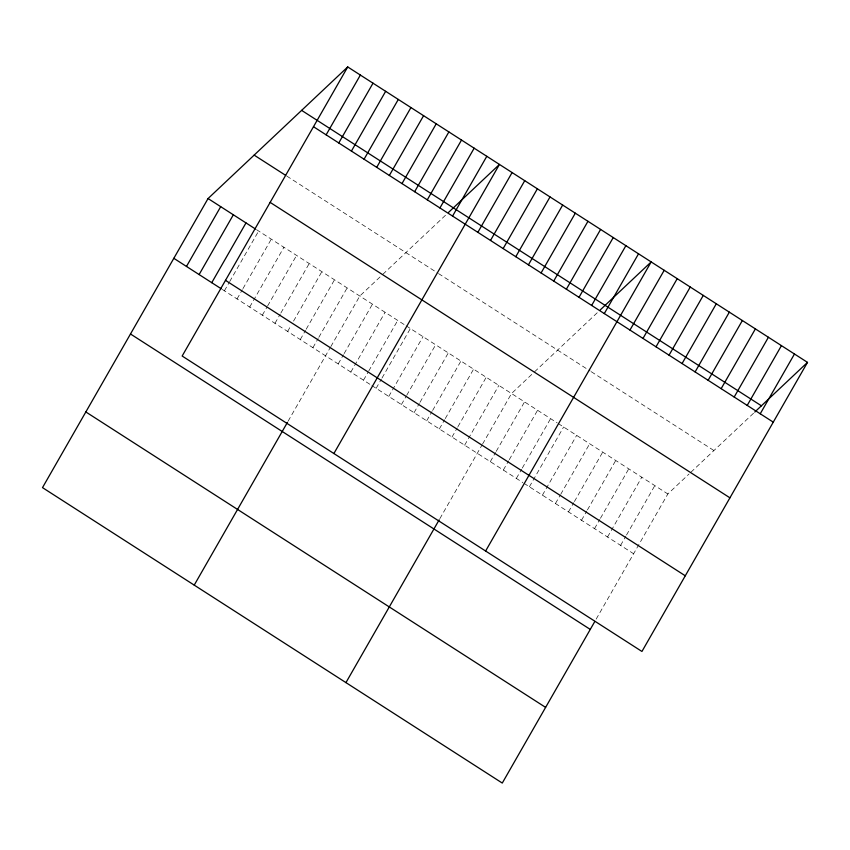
<?xml version="1.0" encoding="UTF-8"?>
<svg xmlns="http://www.w3.org/2000/svg" width="850" height="850" viewBox="0 0 850 850"><rect width="100%" height="100%" fill="white"/><g stroke="black" fill="none" stroke-linecap="round" stroke-linejoin="round"><path stroke-width="0.64" stroke-dasharray="4.25 3.19" d="M224.4 290.817L229.011 282.763M229.67 281.616L258.634 231.041M237.044 298.934L242.314 289.744M242.972 288.596L271.277 239.158M249.688 307.062L283.921 247.286M262.331 315.191L266.942 307.137M267.601 305.989L296.565 255.414M274.975 323.308L280.245 314.118M280.904 312.959L309.209 263.532M287.629 331.436L290.913 325.688M293.547 321.087L321.863 271.66M300.273 339.564L305.533 330.363M306.191 329.216L334.507 279.788M312.917 347.682L318.176 338.491M318.835 337.333L347.151 287.906M288.129 421.164L330.161 347.756M330.82 346.609L359.794 296.034L380.991 276.059M338.204 363.928L343.464 354.737M344.123 353.589L372.438 304.162M350.848 372.056L385.082 312.279M363.492 380.184L368.092 372.13M368.751 370.983L397.726 320.408M376.136 388.301L381.395 379.111M382.054 377.963L410.369 328.525M388.779 396.429L423.013 336.653M401.423 404.558L406.024 396.504M406.683 395.356L435.657 344.781M414.067 412.675L419.326 403.484M419.985 402.337L448.301 352.899M426.711 420.803L431.97 411.602M432.629 410.454L460.944 361.027M439.354 428.931L444.614 419.73M445.272 418.582L473.588 369.155M451.998 437.049L457.257 427.858M457.916 426.711L486.232 377.272M464.642 445.177L498.876 385.401M439.854 518.659L481.886 445.251M482.545 444.104L511.519 393.529L532.716 373.543M490.312 461.667L495.571 452.476M496.23 451.329L524.546 401.891M503.338 470.039L508.608 460.849M509.267 459.691L537.572 410.263M516.364 478.412L521.634 469.221M522.293 468.063L550.598 418.636M529.391 486.784L563.624 427.008M542.417 495.157L576.651 435.381M555.443 503.519L560.054 495.476M560.713 494.328L589.677 443.753M568.469 511.891L573.739 502.701M574.398 501.553L602.703 452.115M581.496 520.264L586.766 511.073M587.424 509.915L615.729 460.487M594.522 528.636L599.792 519.435M600.451 518.288L628.756 468.86M607.548 537.009L641.782 477.233M620.585 545.381L625.844 536.18M626.503 535.033L654.819 485.605M596.179 619.097L667.845 493.967L689.042 473.992M382.829 274.316L446.717 214.126M534.565 371.811L598.442 311.621M690.88 472.26L753.812 412.962M286.811 176.099L437.484 272.914M438.536 273.594L590.176 371.025M591.26 371.716L713.926 450.543M256.53 229.681L405.099 325.146M406.151 325.826L557.111 422.822M558.195 423.523L667.845 493.967M222.296 289.457L370.866 384.922M371.918 385.603L522.878 482.598M523.961 483.299L633.611 553.743"/><path stroke-width="1.27" d="M347.724 66.938L182.155 356.033L641.941 651.461L807.5 362.376L347.724 66.938L208.059 198.539L42.5 487.624L502.276 783.062L594.862 621.393M186.469 266.443L220.702 206.667M199.113 274.561L233.346 214.784M211.756 282.689L245.99 222.913M326.134 134.842L360.368 75.066M338.778 142.959L373.012 83.183M351.422 151.087L385.656 91.311M364.066 159.216L398.299 99.439M376.709 167.333L410.943 107.557M389.353 175.461L423.587 115.685M401.997 183.589L436.231 123.813M414.641 191.707L448.874 131.931M194.225 585.119L287.47 422.312M427.284 199.835L461.518 140.059M439.928 207.963L474.162 148.187M452.572 216.081L486.806 156.304M333.891 453.517L499.449 164.433L448.609 212.33M477.859 232.337L512.093 172.561M490.503 240.454L524.737 180.678M503.147 248.583L537.381 188.806M515.791 256.7L550.024 196.934M528.434 264.828L562.668 205.052M541.078 272.956L575.312 213.18M553.722 281.074L587.956 221.298M566.366 289.202L600.599 229.426M345.95 682.614L439.195 519.796M579.009 297.33L613.243 237.554M591.653 305.447L625.887 245.671M604.297 313.576L638.531 253.799M485.616 551.013L651.174 261.928L600.344 309.825M629.967 330.066L664.201 270.3M642.993 338.438L677.227 278.662M656.019 346.811L690.253 287.034M669.046 355.183L703.279 295.407M682.072 363.556L716.306 303.779M695.109 371.928L729.343 312.152M708.135 380.29L742.369 320.514M721.161 388.663L755.395 328.886M734.188 397.035L768.421 337.259M747.214 405.408L781.447 345.631M760.24 413.78L794.474 354.004M754.768 412.059L807.5 362.376M301.633 110.373L761.409 405.801M313.491 126.714L773.266 422.142M254.15 155.114L285.759 175.419M270.151 202.385L729.927 497.824M208.059 198.539L255.478 229.011M225.494 280.351L685.281 575.79M173.825 258.315L221.244 288.777M130.486 333.986L590.272 629.425M85.839 411.953L545.615 707.391"/></g></svg>
